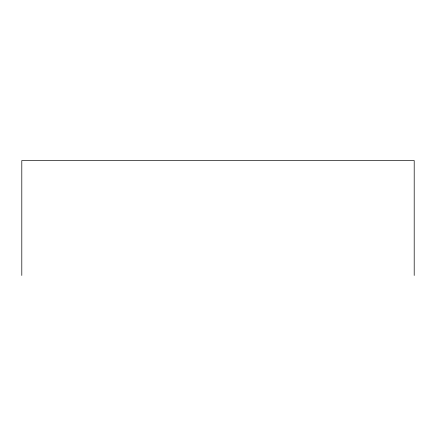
<?xml version="1.0" encoding="UTF-8"?>
<svg xmlns="http://www.w3.org/2000/svg" width="436" height="436" viewBox="0 0 436 436"><rect width="100%" height="100%" fill="white"/><g stroke="black" fill="none" stroke-linecap="round" stroke-linejoin="round"><path stroke-width="0.65" d="M414.2 275.465L414.2 160.535L21.8 160.535L21.8 275.465"/></g></svg>
